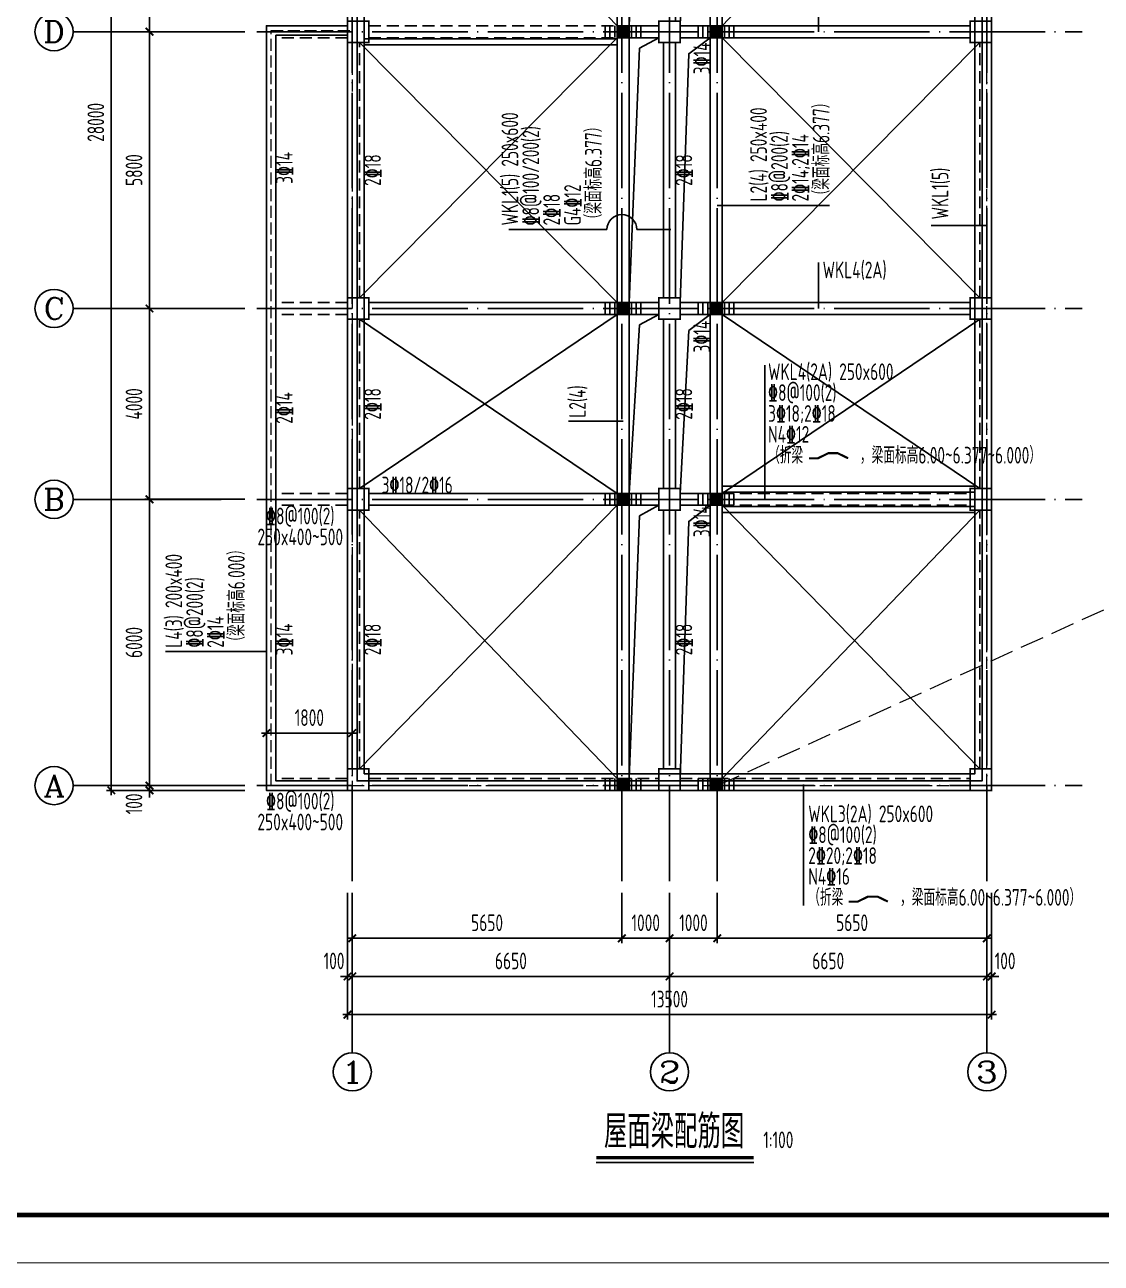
# Model space of a CAD drawing. Extents: x 297659 to 993057, y 192802 to 252212.
# Drawn here: x 760173 to 782734, y 192802 to 218758 of the extents above; entities that cross this region are included whole.
import ezdxf
from ezdxf.enums import TextEntityAlignment as Align

# ---------------------------------------------------------------- set-up
doc = ezdxf.new("R2010")
doc.units = 0
doc.header["$LTSCALE"] = 1000
for name, pattern in [('3', [3.75, 2.5, -1.25]), ('DASH', [0.35, 0.25, -0.1]), ('DOTE', [2.42, 2, -0.2, 0.02, -0.2])]:
    doc.linetypes.add(name, pattern=pattern)
doc.layers.get('0').update_dxf_attribs({"linetype": 'CONTINUOUS'})
doc.layers.get('DEFPOINTS').update_dxf_attribs({"linetype": 'CONTINUOUS'})
for name, color, linetype in [('AXIS', 8, 'DOTE'), ('AXIS_DIM', 3, 'CONTINUOUS'), ('AXIS_TEXT', 3, 'CONTINUOUS'), ('FRAME', 3, 'CONTINUOUS'), ('roof', 30, 'CONTINUOUS'), ('S_BEAM', 4, 'CONTINUOUS'), ('S_BEAMDASH', 134, '3'), ('S_BEAMDIMLOCAL', 7, 'CONTINUOUS'), ('S_BEAMDIMLOCALVER', 7, 'CONTINUOUS'), ('S_BEAMDIMMASS', 2, 'CONTINUOUS'), ('S_BEAMDIMMASSVER', 2, 'CONTINUOUS'), ('S_CL', 2, 'CONTINUOUS'), ('S_SUBBEAMHOOP', 1, 'CONTINUOUS'), ('TEXT', 7, 'CONTINUOUS'), ('TK', 211, 'CONTINUOUS'), ('柱涂实', 54, 'CONTINUOUS'), ('洞口边线', 7, 'CONTINUOUS'), ('第三道尺寸线', 4, 'CONTINUOUS'), ('零厚板', 7, 'CONTINUOUS')]:
    doc.layers.add(name, color=color, linetype=linetype)
doc.styles.add('_AXIS', font='complex.shx', dxfattribs={"bigfont": 'gbcbig.shx'})
doc.styles.add('COMPLEX', font='COMPLEX')
doc.styles.add('TSSD_Dimension', font='tssdeng.shx', dxfattribs={"width": 0.7, "bigfont": 'hztxt.shx'})
doc.styles.add('TSSD_Rein', font='tssdeng.shx', dxfattribs={"width": 0.7, "bigfont": 'hztxt.shx'})
doc.dimstyles.new('TSSD_100_100', dxfattribs={"dimtxt": 350, "dimasz": 150, "dimexe": 100, "dimexo": 250, "dimgap": 150, "dimtad": 1, "dimdec": 0, "dimzin": 0, "dimdsep": 46, "dimtxsty": 'TSSD_Dimension', "dimblk": 'ARCHTICK', "dimcen": 0, "dimdle": 100, "dimclrd": 3, "dimclre": 3, "dimclrt": 7, "dimadec": 0, "dimazin": 0, "dimtfac": 1, "dimtdec": 0, "dimtix": 1, "dimtmove": 2, "dimatfit": 3, "dimfxl": 0, "dimtolj": 1, "dimtzin": 0, "dimarcsym": 0})
doc.dimstyles.new('TSSD_100_100$0', dxfattribs={"dimtxt": 350, "dimasz": 100, "dimexe": 100, "dimexo": 250, "dimgap": 100, "dimtad": 1, "dimdec": 0, "dimzin": 0, "dimdsep": 46, "dimtxsty": 'TSSD_Rein', "dimblk": 'ARCHTICK', "dimcen": 0, "dimdle": 100, "dimclrt": 7, "dimadec": 0, "dimazin": 0, "dimtfac": 1, "dimtdec": 0, "dimtix": 1, "dimtmove": 2, "dimatfit": 3, "dimfxl": 0, "dimtolj": 1, "dimtzin": 0, "dimarcsym": 0})

# ---------------------------------------------------------------- blocks, each defined once
blk = doc.blocks.new('_ARCHTICK')
at = {"color": 0}
blk.add_lwpolyline([(-0.53, -0.53, 0.25, 0.25, 0), (0.53, 0.53, 0.5, 0.5, 0)], format="xyseb", dxfattribs=at)
blk = doc.blocks.new('*D216')
at = {"layer": 'AXIS_DIM', "color": 3, "lineweight": -2}
for p, q in [((764787, 208812), (762687, 208812)), ((762787, 202712), (762787, 208912)), ((764787, 202812), (762687, 202812))]:
    blk.add_line(p, q, dxfattribs=at)
at = {"layer": 'DEFPOINTS', "color": 0}
for p in [(762787, 208812), (765037, 208812), (765037, 202812)]:
    blk.add_point(p, dxfattribs=at)
at = {"layer": 'AXIS_DIM', "color": 3, "lineweight": -2, "xscale": 150, "yscale": 150, "zscale": 150}
for p, rotation in [((762787, 208812), 90), ((762787, 202812), 270)]:
    blk.add_blockref('_ARCHTICK', p, dxfattribs=dict(at, rotation=rotation))
at = {"layer": 'AXIS_DIM', "color": 7, "insert": (762462, 205812), "char_height": 350, "attachment_point": 5, "rotation": 90, "style": 'TSSD_Dimension'}
blk.add_mtext('\\A1;6000', dxfattribs=at)
blk = doc.blocks.new('*D217')
at = {"layer": 'AXIS_DIM', "color": 3, "lineweight": -2}
for p, q in [((762787, 212912), (762787, 208712)), ((764787, 212812), (762687, 212812)), ((764787, 208812), (762687, 208812))]:
    blk.add_line(p, q, dxfattribs=at)
at = {"layer": 'DEFPOINTS', "color": 0}
for p in [(765037, 212812), (762787, 208812), (765037, 208812)]:
    blk.add_point(p, dxfattribs=at)
at = {"layer": 'AXIS_DIM', "color": 3, "lineweight": -2, "xscale": 150, "yscale": 150, "zscale": 150}
for p, rotation in [((762787, 212812), 90), ((762787, 208812), 270)]:
    blk.add_blockref('_ARCHTICK', p, dxfattribs=dict(at, rotation=rotation))
at = {"layer": 'AXIS_DIM', "color": 7, "insert": (762462, 210812), "char_height": 350, "attachment_point": 5, "rotation": 90, "style": 'TSSD_Dimension'}
blk.add_mtext('\\A1;4000', dxfattribs=at)
blk = doc.blocks.new('*D218')
at = {"layer": 'AXIS_DIM', "color": 3, "lineweight": -2}
for p, q in [((764787, 224612), (762687, 224612)), ((762787, 224712), (762787, 218512)), ((764787, 218612), (762687, 218612))]:
    blk.add_line(p, q, dxfattribs=at)
at = {"layer": 'DEFPOINTS', "color": 0}
for p in [(765037, 224612), (762787, 218612), (765037, 218612)]:
    blk.add_point(p, dxfattribs=at)
at = {"layer": 'AXIS_DIM', "color": 3, "lineweight": -2, "xscale": 150, "yscale": 150, "zscale": 150}
for p, rotation in [((762787, 224612), 90), ((762787, 218612), 270)]:
    blk.add_blockref('_ARCHTICK', p, dxfattribs=dict(at, rotation=rotation))
at = {"layer": 'AXIS_DIM', "color": 7, "insert": (762462, 221612), "char_height": 350, "attachment_point": 5, "rotation": 90, "style": 'TSSD_Dimension'}
blk.add_mtext('\\A1;6000', dxfattribs=at)
blk = doc.blocks.new('*D219')
at = {"layer": 'AXIS_DIM', "color": 3, "lineweight": -2}
for p, q in [((761987, 202612), (761987, 230812)), ((764787, 230712), (761887, 230712)), ((764787, 202712), (761887, 202712))]:
    blk.add_line(p, q, dxfattribs=at)
at = {"layer": 'DEFPOINTS', "color": 0}
for p in [(761987, 230712), (765037, 230712), (765037, 202712)]:
    blk.add_point(p, dxfattribs=at)
at = {"layer": 'AXIS_DIM', "color": 3, "lineweight": -2, "xscale": 150, "yscale": 150, "zscale": 150}
for p, rotation in [((761987, 230712), 90), ((761987, 202712), 270)]:
    blk.add_blockref('_ARCHTICK', p, dxfattribs=dict(at, rotation=rotation))
at = {"layer": 'AXIS_DIM', "color": 7, "insert": (761662, 216712), "char_height": 350, "attachment_point": 5, "rotation": 90, "style": 'TSSD_Dimension'}
blk.add_mtext('\\A1;28000', dxfattribs=at)
blk = doc.blocks.new('*D220')
at = {"layer": 'AXIS_DIM', "color": 3, "lineweight": -2}
for p, q in [((764787, 202812), (762687, 202812)), ((762787, 202812), (762787, 202962)), ((762787, 202812), (762787, 202712)), ((764787, 202712), (762687, 202712)), ((762787, 202712), (762787, 202562))]:
    blk.add_line(p, q, dxfattribs=at)
at = {"layer": 'DEFPOINTS', "color": 0}
for p in [(765037, 202812), (762787, 202712), (765037, 202712)]:
    blk.add_point(p, dxfattribs=at)
at = {"layer": 'AXIS_DIM', "color": 3, "lineweight": -2, "xscale": 150, "yscale": 150, "zscale": 150}
for p, rotation in [((762787, 202812), 270), ((762787, 202712), 90)]:
    blk.add_blockref('_ARCHTICK', p, dxfattribs=dict(at, rotation=rotation))
at = {"layer": 'AXIS_DIM', "color": 7, "insert": (762462, 202429), "char_height": 350, "attachment_point": 5, "rotation": 90, "style": 'TSSD_Dimension'}
blk.add_mtext('\\A1;100', dxfattribs=at)
blk = doc.blocks.new('_AXISO')
blk.add_circle((0, 0), 0.5)
at = {"layer": 'AXIS_TEXT', "style": 'COMPLEX', "width": 1.041667}
blk.add_attdef('A', text='', height=0.56, dxfattribs=at).set_placement((-0.25, -0.28), (0.25, -0.28), align=Align.FIT)
blk = doc.blocks.new('*D222')
at = {"layer": 'AXIS_DIM', "color": 3, "lineweight": -2}
for p, q in [((764787, 218612), (762687, 218612)), ((762787, 212712), (762787, 218712)), ((764787, 212812), (762687, 212812))]:
    blk.add_line(p, q, dxfattribs=at)
at = {"layer": 'DEFPOINTS', "color": 0}
for p in [(762787, 218612), (765037, 218612), (765037, 212812)]:
    blk.add_point(p, dxfattribs=at)
at = {"layer": 'AXIS_DIM', "color": 3, "lineweight": -2, "xscale": 150, "yscale": 150, "zscale": 150}
for p, rotation in [((762787, 218612), 90), ((762787, 212812), 270)]:
    blk.add_blockref('_ARCHTICK', p, dxfattribs=dict(at, rotation=rotation))
at = {"layer": 'AXIS_DIM', "color": 7, "insert": (762462, 215712), "char_height": 350, "attachment_point": 5, "rotation": 90, "style": 'TSSD_Dimension'}
blk.add_mtext('\\A1;5800', dxfattribs=at)
blk = doc.blocks.new('*D223')
at = {"layer": 'AXIS_DIM', "color": 3, "lineweight": -2}
for p, q in [((767037, 200562), (767037, 198712)), ((773687, 200562), (773687, 198712)), ((766937, 198812), (773787, 198812))]:
    blk.add_line(p, q, dxfattribs=at)
at = {"layer": 'DEFPOINTS', "color": 0}
for p in [(767037, 200812), (773687, 200812), (773687, 198812)]:
    blk.add_point(p, dxfattribs=at)
at = {"layer": 'AXIS_DIM', "color": 3, "lineweight": -2, "xscale": 150, "yscale": 150, "zscale": 150, "rotation": 180}
blk.add_blockref('_ARCHTICK', (767037, 198812), dxfattribs=at)
at = {"layer": 'AXIS_DIM', "color": 3, "lineweight": -2, "xscale": 150, "yscale": 150, "zscale": 150}
blk.add_blockref('_ARCHTICK', (773687, 198812), dxfattribs=at)
at = {"layer": 'AXIS_DIM', "color": 7, "insert": (770362, 199137), "char_height": 350, "attachment_point": 5, "style": 'TSSD_Dimension'}
blk.add_mtext('\\A1;6650', dxfattribs=at)
blk = doc.blocks.new('*D224')
at = {"layer": 'AXIS_DIM', "color": 3, "lineweight": -2}
for p, q in [((773687, 200562), (773687, 198712)), ((780337, 200562), (780337, 198712)), ((773587, 198812), (780437, 198812))]:
    blk.add_line(p, q, dxfattribs=at)
at = {"layer": 'DEFPOINTS', "color": 0}
for p in [(773687, 200812), (780337, 200812), (780337, 198812)]:
    blk.add_point(p, dxfattribs=at)
at = {"layer": 'AXIS_DIM', "color": 3, "lineweight": -2, "xscale": 150, "yscale": 150, "zscale": 150, "rotation": 180}
blk.add_blockref('_ARCHTICK', (773687, 198812), dxfattribs=at)
at = {"layer": 'AXIS_DIM', "color": 3, "lineweight": -2, "xscale": 150, "yscale": 150, "zscale": 150}
blk.add_blockref('_ARCHTICK', (780337, 198812), dxfattribs=at)
at = {"layer": 'AXIS_DIM', "color": 7, "insert": (777012, 199137), "char_height": 350, "attachment_point": 5, "style": 'TSSD_Dimension'}
blk.add_mtext('\\A1;6650', dxfattribs=at)
blk = doc.blocks.new('*D225')
at = {"layer": 'AXIS_DIM', "color": 3, "lineweight": -2}
for p, q in [((766937, 200562), (766937, 197912)), ((780437, 200562), (780437, 197912)), ((766837, 198012), (780537, 198012))]:
    blk.add_line(p, q, dxfattribs=at)
at = {"layer": 'DEFPOINTS', "color": 0}
for p in [(766937, 200812), (780437, 200812), (780437, 198012)]:
    blk.add_point(p, dxfattribs=at)
at = {"layer": 'AXIS_DIM', "color": 3, "lineweight": -2, "xscale": 150, "yscale": 150, "zscale": 150, "rotation": 180}
blk.add_blockref('_ARCHTICK', (766937, 198012), dxfattribs=at)
at = {"layer": 'AXIS_DIM', "color": 3, "lineweight": -2, "xscale": 150, "yscale": 150, "zscale": 150}
blk.add_blockref('_ARCHTICK', (780437, 198012), dxfattribs=at)
at = {"layer": 'AXIS_DIM', "color": 7, "insert": (773687, 198337), "char_height": 350, "attachment_point": 5, "style": 'TSSD_Dimension'}
blk.add_mtext('\\A1;13500', dxfattribs=at)
blk = doc.blocks.new('*D226')
at = {"layer": 'AXIS_DIM', "color": 3, "lineweight": -2}
for p, q in [((780337, 200562), (780337, 198712)), ((780437, 200562), (780437, 198712)), ((780337, 198812), (780187, 198812)), ((780337, 198812), (780437, 198812)), ((780437, 198812), (780587, 198812))]:
    blk.add_line(p, q, dxfattribs=at)
at = {"layer": 'DEFPOINTS', "color": 0}
for p in [(780337, 200812), (780437, 200812), (780437, 198812)]:
    blk.add_point(p, dxfattribs=at)
at = {"layer": 'AXIS_DIM', "color": 3, "lineweight": -2, "xscale": 150, "yscale": 150, "zscale": 150}
blk.add_blockref('_ARCHTICK', (780337, 198812), dxfattribs=at)
at = {"layer": 'AXIS_DIM', "color": 3, "lineweight": -2, "xscale": 150, "yscale": 150, "zscale": 150, "rotation": 180}
blk.add_blockref('_ARCHTICK', (780437, 198812), dxfattribs=at)
at = {"layer": 'AXIS_DIM', "color": 7, "insert": (780719, 199137), "char_height": 350, "attachment_point": 5, "style": 'TSSD_Dimension'}
blk.add_mtext('\\A1;100', dxfattribs=at)
blk = doc.blocks.new('*D227')
at = {"layer": 'AXIS_DIM', "color": 3, "lineweight": -2}
for p, q in [((766937, 200562), (766937, 198712)), ((767037, 200562), (767037, 198712)), ((766937, 198812), (766787, 198812)), ((767037, 198812), (766937, 198812)), ((767037, 198812), (767187, 198812))]:
    blk.add_line(p, q, dxfattribs=at)
at = {"layer": 'DEFPOINTS', "color": 0}
for p in [(766937, 200812), (767037, 200812), (766937, 198812)]:
    blk.add_point(p, dxfattribs=at)
at = {"layer": 'AXIS_DIM', "color": 3, "lineweight": -2, "xscale": 150, "yscale": 150, "zscale": 150}
blk.add_blockref('_ARCHTICK', (766937, 198812), dxfattribs=at)
at = {"layer": 'AXIS_DIM', "color": 3, "lineweight": -2, "xscale": 150, "yscale": 150, "zscale": 150, "rotation": 180}
blk.add_blockref('_ARCHTICK', (767037, 198812), dxfattribs=at)
at = {"layer": 'AXIS_DIM', "color": 7, "insert": (766655, 199137), "char_height": 350, "attachment_point": 5, "style": 'TSSD_Dimension'}
blk.add_mtext('\\A1;100', dxfattribs=at)
blk = doc.blocks.new('*D233')
at = {"layer": 'DEFPOINTS', "color": 0}
for p in [(772687, 200812), (773687, 200812), (772687, 199612)]:
    blk.add_point(p, dxfattribs=at)
at = {"layer": '第三道尺寸线', "color": 3, "lineweight": -2}
for p, q in [((772687, 200562), (772687, 199512)), ((773687, 200562), (773687, 199512)), ((773787, 199612), (772587, 199612))]:
    blk.add_line(p, q, dxfattribs=at)
at = {"layer": '第三道尺寸线', "color": 3, "lineweight": -2, "xscale": 150, "yscale": 150, "zscale": 150, "rotation": 180}
blk.add_blockref('_ARCHTICK', (772687, 199612), dxfattribs=at)
at = {"layer": '第三道尺寸线', "color": 3, "lineweight": -2, "xscale": 150, "yscale": 150, "zscale": 150}
blk.add_blockref('_ARCHTICK', (773687, 199612), dxfattribs=at)
at = {"layer": '第三道尺寸线', "color": 7, "insert": (773187, 199937), "char_height": 350, "attachment_point": 5, "style": 'TSSD_Dimension'}
blk.add_mtext('\\A1;1000', dxfattribs=at)
blk = doc.blocks.new('*D234')
at = {"layer": 'DEFPOINTS', "color": 0}
for p in [(767037, 200812), (772687, 200812), (767037, 199612)]:
    blk.add_point(p, dxfattribs=at)
at = {"layer": '第三道尺寸线', "color": 3, "lineweight": -2}
for p, q in [((767037, 200562), (767037, 199512)), ((772687, 200562), (772687, 199512)), ((772787, 199612), (766937, 199612))]:
    blk.add_line(p, q, dxfattribs=at)
at = {"layer": '第三道尺寸线', "color": 3, "lineweight": -2, "xscale": 150, "yscale": 150, "zscale": 150, "rotation": 180}
blk.add_blockref('_ARCHTICK', (767037, 199612), dxfattribs=at)
at = {"layer": '第三道尺寸线', "color": 3, "lineweight": -2, "xscale": 150, "yscale": 150, "zscale": 150}
blk.add_blockref('_ARCHTICK', (772687, 199612), dxfattribs=at)
at = {"layer": '第三道尺寸线', "color": 7, "insert": (769862, 199937), "char_height": 350, "attachment_point": 5, "style": 'TSSD_Dimension'}
blk.add_mtext('\\A1;5650', dxfattribs=at)
blk = doc.blocks.new('*D235')
at = {"layer": 'DEFPOINTS', "color": 0}
for p in [(773687, 200812), (774687, 200812), (774687, 199612)]:
    blk.add_point(p, dxfattribs=at)
at = {"layer": '第三道尺寸线', "color": 3, "lineweight": -2}
for p, q in [((773687, 200562), (773687, 199512)), ((774687, 200562), (774687, 199512)), ((773587, 199612), (774787, 199612))]:
    blk.add_line(p, q, dxfattribs=at)
at = {"layer": '第三道尺寸线', "color": 3, "lineweight": -2, "xscale": 150, "yscale": 150, "zscale": 150, "rotation": 180}
blk.add_blockref('_ARCHTICK', (773687, 199612), dxfattribs=at)
at = {"layer": '第三道尺寸线', "color": 3, "lineweight": -2, "xscale": 150, "yscale": 150, "zscale": 150}
blk.add_blockref('_ARCHTICK', (774687, 199612), dxfattribs=at)
at = {"layer": '第三道尺寸线', "color": 7, "insert": (774187, 199937), "char_height": 350, "attachment_point": 5, "style": 'TSSD_Dimension'}
blk.add_mtext('\\A1;1000', dxfattribs=at)
blk = doc.blocks.new('*D236')
at = {"layer": 'DEFPOINTS', "color": 0}
for p in [(774687, 200812), (780337, 200812), (780337, 199612)]:
    blk.add_point(p, dxfattribs=at)
at = {"layer": '第三道尺寸线', "color": 3, "lineweight": -2}
for p, q in [((774687, 200562), (774687, 199512)), ((780337, 200562), (780337, 199512)), ((774587, 199612), (780437, 199612))]:
    blk.add_line(p, q, dxfattribs=at)
at = {"layer": '第三道尺寸线', "color": 3, "lineweight": -2, "xscale": 150, "yscale": 150, "zscale": 150, "rotation": 180}
blk.add_blockref('_ARCHTICK', (774687, 199612), dxfattribs=at)
at = {"layer": '第三道尺寸线', "color": 3, "lineweight": -2, "xscale": 150, "yscale": 150, "zscale": 150}
blk.add_blockref('_ARCHTICK', (780337, 199612), dxfattribs=at)
at = {"layer": '第三道尺寸线', "color": 7, "insert": (777512, 199937), "char_height": 350, "attachment_point": 5, "style": 'TSSD_Dimension'}
blk.add_mtext('\\A1;5650', dxfattribs=at)
blk = doc.blocks.new('TK-A2+(743X420)')
at = {"layer": 'FRAME'}
for points in [[(687193, 234812, 20, 20, 0), (687193, 192812, 20, 20, 0), (761483, 192812, 20, 20, 0), (761483, 234812, 20, 20, 0)], [(689693, 233812, 100, 100, 0), (689693, 193812, 100, 100, 0), (760483, 193812, 100, 100, 0), (760483, 233812, 100, 100, 0)]]:
    blk.add_lwpolyline(points, format="xyseb", close=True, dxfattribs=at)
blk = doc.blocks.new('*D449')
at = {"layer": 'DEFPOINTS', "color": 0}
for p in [(767037, 203912), (765237, 202912), (767037, 202912)]:
    blk.add_point(p, dxfattribs=at)
at = {"layer": '第三道尺寸线', "color": 3, "lineweight": -2}
for p, q in [((765137, 203912), (767137, 203912)), ((765237, 203162), (765237, 204012)), ((767037, 203162), (767037, 204012))]:
    blk.add_line(p, q, dxfattribs=at)
at = {"layer": '第三道尺寸线', "color": 3, "lineweight": -2, "xscale": 150, "yscale": 150, "zscale": 150, "rotation": 180}
blk.add_blockref('_ARCHTICK', (765237, 203912), dxfattribs=at)
at = {"layer": '第三道尺寸线', "color": 3, "lineweight": -2, "xscale": 150, "yscale": 150, "zscale": 150}
blk.add_blockref('_ARCHTICK', (767037, 203912), dxfattribs=at)
at = {"layer": '第三道尺寸线', "color": 7, "insert": (766137, 204237), "char_height": 350, "attachment_point": 5, "style": 'TSSD_Dimension'}
blk.add_mtext('\\A1;1800', dxfattribs=at)

msp = doc.modelspace()

# ---------------------------------------------------------------- hatches: boundary and pattern name
at = {"layer": '柱涂实'}
for points in [[(772836.971, 218486.709), (772836.971, 218736.709), (772586.971, 218736.709), (772586.971, 218486.709), (772836.971, 218486.709)], [(774786.971, 218486.709), (774786.971, 218736.709), (774536.971, 218736.709), (774536.971, 218486.709), (774786.971, 218486.709)], [(772836.971, 212686.708), (772836.971, 212936.708), (772586.971, 212936.708), (772586.971, 212686.708), (772836.971, 212686.708)], [(774786.971, 212686.708), (774786.971, 212936.708), (774536.971, 212936.708), (774536.971, 212686.708), (774786.971, 212686.708)], [(772836.971, 208686.708), (772836.971, 208936.708), (772586.971, 208936.708), (772586.971, 208686.708), (772836.971, 208686.708)], [(774786.971, 208686.708), (774786.971, 208936.708), (774536.971, 208936.708), (774536.971, 208686.708), (774786.971, 208686.708)], [(772836.971, 202711.708), (772836.971, 202961.708), (772586.971, 202961.708), (772586.971, 202711.708), (772836.971, 202711.708)], [(774786.971, 202711.708), (774786.971, 202961.708), (774536.971, 202961.708), (774536.971, 202711.708), (774786.971, 202711.708)]]:
    msp.add_hatch(color=256, dxfattribs=at).paths.add_polyline_path(points)

# ---------------------------------------------------------------- linework, layer by layer
at = {"layer": 'AXIS'}
for p, q in [((767036.971, 200811.708), (767036.971, 232611.708)), ((773686.971, 200811.708), (773686.971, 232611.708)), ((780336.971, 200811.708), (780336.971, 232611.708)), ((772686.971, 200811.708), (772686.971, 224611.708)), ((774686.971, 200811.708), (774686.971, 224611.708)), ((765036.971, 218611.708), (782336.971, 218611.708)), ((765036.971, 212811.708), (782336.971, 212811.708)), ((765036.971, 208811.708), (782336.971, 208811.708)), ((765036.971, 202811.708), (782336.971, 202811.708))]:
    msp.add_line(p, q, dxfattribs=at)
at = {"layer": 'AXIS_TEXT'}
for p, q in [((764786.971, 218611.708), (761187.045, 218611.708)), ((764786.971, 212811.708), (761187.045, 212811.708)), ((764286.971, 208811.708), (761187.045, 208811.708)), ((764786.971, 202811.708), (761187.045, 202811.708)), ((767036.971, 200561.708), (767036.971, 197211.785)), ((773686.971, 200561.708), (773686.971, 197211.785)), ((780336.971, 200561.708), (780336.971, 197211.785))]:
    msp.add_line(p, q, dxfattribs=at)
at = {"layer": 'roof'}
for p, q in [((767286.971, 218461.708), (772586.971, 218461.708)), ((767286.971, 218336.708), (772586.971, 218336.708)), ((774786.971, 209086.707), (780086.971, 209086.707)), ((774786.971, 208961.708), (780086.971, 208961.708)), ((774786.971, 208661.708), (780086.971, 208661.708)), ((774786.971, 208536.709), (780086.971, 208536.709))]:
    msp.add_line(p, q, dxfattribs=at)
for points in [[(766936.971, 202711.708), (780436.971, 202711.708), (780436.971, 230711.707), (766936.971, 230711.707)], [(767136.971, 224511.708), (767136.971, 202911.708), (780236.971, 202911.708), (780236.971, 224511.708), (767136.971, 224511.708)], [(780086.971, 224361.707), (767286.971, 224361.707), (767286.971, 203061.708), (780086.971, 203061.708), (780086.971, 224361.707)]]:
    msp.add_lwpolyline(points, close=True, dxfattribs=at)
at = {"layer": 'roof', "linetype": 'DASH', "lineweight": 13}
for points in [[(767036.971, 224611.708), (767036.971, 202811.708), (780336.971, 202811.708), (780336.971, 224611.708)], [(766936.971, 202811.708), (765336.971, 202811.708), (765336.971, 218636.709), (767036.971, 218636.709)]]:
    msp.add_lwpolyline(points, dxfattribs=at)
at = {"layer": 'roof'}
for points in [[(766936.971, 202711.708), (765236.971, 202711.708), (765236.971, 218736.709), (766936.971, 218736.709)], [(766936.971, 202911.708), (765436.971, 202911.708), (765436.971, 218536.709), (766936.971, 218536.709)]]:
    msp.add_lwpolyline(points, dxfattribs=at)
at = {"layer": 'S_BEAM', "ltscale": 0.01}
for p, q in [((772586.971, 218736.709), (772586.971, 224486.707)), ((772836.971, 218736.709), (772836.971, 224486.707)), ((774536.971, 218736.709), (774536.971, 224486.707)), ((774786.971, 218736.709), (774786.971, 224486.707)), ((765236.971, 202711.708), (765236.971, 218736.709)), ((766936.971, 218736.709), (765236.971, 218736.709)), ((772586.971, 218736.709), (773461.971, 218736.709)), ((773911.971, 218736.709), (779986.971, 218736.709)), ((766936.971, 213036.708), (766936.971, 218386.709)), ((772586.971, 218486.709), (773461.971, 218486.709)), ((772586.971, 212936.708), (772586.971, 218486.709)), ((772836.971, 212936.708), (772836.971, 218486.709)), ((773561.971, 213036.708), (773561.971, 218386.709)), ((773811.971, 213036.708), (773811.971, 218386.709)), ((773911.971, 218486.709), (779986.971, 218486.709)), ((774536.971, 212936.708), (774536.971, 218486.709)), ((774786.971, 212936.708), (774786.971, 218486.709)), ((780436.971, 213036.708), (780436.971, 218386.709)), ((767386.971, 212936.708), (773461.971, 212936.708)), ((773911.971, 212936.708), (779986.971, 212936.708)), ((766936.971, 209036.708), (766936.971, 212586.708)), ((767386.971, 212686.708), (773461.971, 212686.708)), ((772586.971, 208936.708), (772586.971, 212686.708)), ((772836.971, 208936.708), (772836.971, 212686.708)), ((773561.971, 209036.708), (773561.971, 212586.708)), ((773811.971, 209036.708), (773811.971, 212586.708)), ((773911.971, 212686.708), (779986.971, 212686.708)), ((774536.971, 208936.708), (774536.971, 212686.708)), ((774786.971, 208936.708), (774786.971, 212686.708)), ((780436.971, 209036.708), (780436.971, 212586.708)), ((767386.971, 208936.708), (773461.971, 208936.708)), ((773911.971, 208936.708), (774786.971, 208936.708)), ((766936.971, 203161.708), (766936.971, 208586.708)), ((767386.971, 208686.708), (773461.971, 208686.708)), ((772586.971, 202961.708), (772586.971, 208686.708)), ((772836.971, 202961.708), (772836.971, 208686.708)), ((773561.971, 203161.708), (773561.971, 208586.708)), ((773811.971, 203161.708), (773811.971, 208586.708)), ((773911.971, 208686.708), (774786.971, 208686.708)), ((774536.971, 202961.708), (774536.971, 208686.708)), ((774786.971, 202961.708), (774786.971, 208686.708)), ((780436.971, 203161.708), (780436.971, 208586.708)), ((766936.971, 202711.708), (765236.971, 202711.708)), ((767386.971, 202711.708), (773461.971, 202711.708)), ((773911.971, 202711.708), (779986.971, 202711.708))]:
    msp.add_line(p, q, dxfattribs=at)
at = {"layer": 'S_BEAMDASH', "ltscale": 0.1}
for p, q in [((767386.971, 218736.709), (772586.971, 218736.709)), ((767479.37, 218736.709), (767386.971, 218736.709)), ((765436.971, 212936.708), (765436.971, 218486.709)), ((766936.971, 218486.709), (765436.971, 218486.709)), ((767186.971, 213036.708), (767186.971, 218386.709)), ((767386.971, 218486.709), (772586.971, 218486.709)), ((767507.651, 218486.709), (767386.971, 218486.709)), ((780186.971, 213036.708), (780186.971, 218386.709)), ((766936.971, 212936.708), (765436.971, 212936.708)), ((765436.971, 208936.708), (765436.971, 212686.708)), ((766936.971, 212686.708), (765436.971, 212686.708)), ((767186.971, 209036.708), (767186.971, 212586.708)), ((780186.971, 209036.708), (780186.971, 212586.708)), ((766936.971, 208936.708), (765436.971, 208936.708)), ((774786.971, 208936.708), (779986.971, 208936.708)), ((765436.971, 202961.708), (765436.971, 208686.708)), ((766936.971, 208686.708), (765436.971, 208686.708)), ((767186.971, 203161.708), (767186.971, 208586.708)), ((774786.971, 208686.708), (779986.971, 208686.708)), ((780186.971, 203161.708), (780186.971, 208586.708)), ((766936.971, 202961.708), (765436.971, 202961.708)), ((767386.971, 202961.708), (773461.971, 202961.708)), ((773911.971, 202961.708), (779986.971, 202961.708))]:
    msp.add_line(p, q, dxfattribs=at)
at = {"layer": 'S_BEAMDIMMASS', "ltscale": 0.01}
for p, q in [((776808.202, 218611.708), (776808.202, 219578.437)), ((776808.202, 212811.708), (776808.202, 213778.437)), ((775681.971, 208811.708), (775681.971, 211623.025)), ((776492.894, 202836.708), (776492.894, 200296.586))]:
    msp.add_line(p, q, dxfattribs=at)
at = {"layer": 'S_BEAMDIMMASSVER', "ltscale": 0.01}
for p, q in [((777040.283, 214972.022), (774686.971, 214972.022)), ((772372.078, 214464.325), (770318.021, 214464.325)), ((773711.971, 214464.325), (773001.865, 214464.325)), ((780311.971, 214551.708), (779172.164, 214551.708)), ((772711.971, 210450.755), (771566.681, 210450.755)), ((765236.971, 205619.156), (763120.863, 205619.156))]:
    msp.add_line(p, q, dxfattribs=at)
msp.add_arc((772686.971, 214464.325), 314.893, 0, 180, dxfattribs=at)
at = {"layer": 'S_CL', "ltscale": 0.01, "const_width": 35}
for points in [[(767386.971, 218386.709), (767386.971, 218836.709), (766936.971, 218836.709), (766936.971, 218386.709)], [(773911.971, 218386.709), (773911.971, 218836.709), (773461.971, 218836.709), (773461.971, 218386.709)], [(780436.971, 218386.709), (780436.971, 218836.709), (779986.971, 218836.709), (779986.971, 218386.709)], [(767386.971, 212586.708), (767386.971, 213036.708), (766936.971, 213036.708), (766936.971, 212586.708)], [(773911.971, 212586.708), (773911.971, 213036.708), (773461.971, 213036.708), (773461.971, 212586.708)], [(780436.971, 212586.708), (780436.971, 213036.708), (779986.971, 213036.708), (779986.971, 212586.708)], [(767386.971, 208586.708), (767386.971, 209036.708), (766936.971, 209036.708), (766936.971, 208586.708)], [(773911.971, 208586.708), (773911.971, 209036.708), (773461.971, 209036.708), (773461.971, 208586.708)], [(780436.971, 208586.708), (780436.971, 209036.708), (779986.971, 209036.708), (779986.971, 208586.708)], [(767386.971, 202711.708), (767386.971, 203161.708), (766936.971, 203161.708), (766936.971, 202711.708)], [(773911.971, 202711.708), (773911.971, 203161.708), (773461.971, 203161.708), (773461.971, 202711.708)], [(780436.971, 202711.708), (780436.971, 203161.708), (779986.971, 203161.708), (779986.971, 202711.708)]]:
    msp.add_lwpolyline(points, close=True, dxfattribs=at)
at = {"layer": 'S_CL', "ltscale": 0.01}
for points in [[(772836.971, 218486.709), (772836.971, 218736.709), (772586.971, 218736.709), (772586.971, 218486.709)], [(774786.971, 218486.709), (774786.971, 218736.709), (774536.971, 218736.709), (774536.971, 218486.709)], [(772836.971, 212686.708), (772836.971, 212936.708), (772586.971, 212936.708), (772586.971, 212686.708)], [(774786.971, 212686.708), (774786.971, 212936.708), (774536.971, 212936.708), (774536.971, 212686.708)], [(772836.971, 208686.708), (772836.971, 208936.708), (772586.971, 208936.708), (772586.971, 208686.708)], [(774786.971, 208686.708), (774786.971, 208936.708), (774536.971, 208936.708), (774536.971, 208686.708)], [(772836.971, 202711.708), (772836.971, 202961.708), (772586.971, 202961.708), (772586.971, 202711.708)], [(774786.971, 202711.708), (774786.971, 202961.708), (774536.971, 202961.708), (774536.971, 202711.708)]]:
    msp.add_lwpolyline(points, close=True, dxfattribs=at)
at = {"layer": 'S_SUBBEAMHOOP', "ltscale": 0.01, "const_width": 35}
for points in [[(772336.971, 218736.709), (772336.971, 218486.709)], [(772436.971, 218736.709), (772436.971, 218486.709)], [(772536.971, 218736.709), (772536.971, 218486.709)], [(772886.971, 218736.709), (772886.971, 218486.709)], [(772986.971, 218736.709), (772986.971, 218486.709)], [(773086.971, 218736.709), (773086.971, 218486.709)], [(774286.971, 218736.709), (774286.971, 218486.709)], [(774386.971, 218736.709), (774386.971, 218486.709)], [(774486.971, 218736.709), (774486.971, 218486.709)], [(774836.971, 218736.709), (774836.971, 218486.709)], [(774936.971, 218736.709), (774936.971, 218486.709)], [(775036.971, 218736.709), (775036.971, 218486.709)], [(772336.971, 212936.708), (772336.971, 212686.708)], [(772436.971, 212936.708), (772436.971, 212686.708)], [(772536.971, 212936.708), (772536.971, 212686.708)], [(772886.971, 212936.708), (772886.971, 212686.708)], [(772986.971, 212936.708), (772986.971, 212686.708)], [(773086.971, 212936.708), (773086.971, 212686.708)], [(774286.971, 212936.708), (774286.971, 212686.708)], [(774386.971, 212936.708), (774386.971, 212686.708)], [(774486.971, 212936.708), (774486.971, 212686.708)], [(774836.971, 212936.708), (774836.971, 212686.708)], [(774936.971, 212936.708), (774936.971, 212686.708)], [(775036.971, 212936.708), (775036.971, 212686.708)], [(772336.971, 208936.708), (772336.971, 208686.708)], [(772436.971, 208936.708), (772436.971, 208686.708)], [(772536.971, 208936.708), (772536.971, 208686.708)], [(772886.971, 208936.708), (772886.971, 208686.708)], [(772986.971, 208936.708), (772986.971, 208686.708)], [(773086.971, 208936.708), (773086.971, 208686.708)], [(774286.971, 208936.708), (774286.971, 208686.708)], [(774386.971, 208936.708), (774386.971, 208686.708)], [(774486.971, 208936.708), (774486.971, 208686.708)], [(774836.971, 208936.708), (774836.971, 208686.708)], [(774936.971, 208936.708), (774936.971, 208686.708)], [(775036.971, 208936.708), (775036.971, 208686.708)], [(772336.971, 202961.708), (772336.971, 202711.708)], [(772436.971, 202961.708), (772436.971, 202711.708)], [(772536.971, 202961.708), (772536.971, 202711.708)], [(772886.971, 202961.708), (772886.971, 202711.708)], [(772986.971, 202961.708), (772986.971, 202711.708)], [(773086.971, 202961.708), (773086.971, 202711.708)], [(774286.971, 202961.708), (774286.971, 202711.708)], [(774386.971, 202961.708), (774386.971, 202711.708)], [(774486.971, 202961.708), (774486.971, 202711.708)], [(774836.971, 202961.708), (774836.971, 202711.708)], [(774936.971, 202961.708), (774936.971, 202711.708)], [(775036.971, 202961.708), (775036.971, 202711.708)]]:
    msp.add_lwpolyline(points, dxfattribs=at)
at = {"layer": 'TEXT', "linetype": 'DASH', "lineweight": 13, "ltscale": 2}
msp.add_line((774686.971, 202811.708), (786336.971, 208111.708), dxfattribs=at)
at = {"layer": 'TEXT'}
msp.add_line((772151.951, 194911.785), (775451.475, 194911.785), dxfattribs=at)
at = {"layer": 'TEXT', "const_width": 70}
msp.add_lwpolyline([(775451.475, 195011.785), (772151.951, 195011.785)], dxfattribs=at)
at = {"layer": '柱涂实', "const_width": 45}
for points in [[(777429.002, 209672.533), (777212.924, 209778.174), (777012.729, 209778.174), (776796.651, 209672.533), (776607.668, 209672.533)], [(778262.391, 200380.233), (778046.313, 200485.874), (777846.117, 200485.874), (777630.039, 200380.233), (777441.056, 200380.233)]]:
    msp.add_lwpolyline(points, dxfattribs=at)
at = {"layer": '洞口边线', "ltscale": 0.01}
for points in [[(773461.971, 224461.707), (772836.971, 224461.707), (772836.971, 218736.709), (773057.942, 224265.737), (773461.971, 224461.707)], [(774536.971, 224461.707), (773911.971, 224461.707), (773911.971, 224386.707), (773811.971, 224386.707), (773811.971, 218836.709), (773911.971, 218836.709), (773911.971, 218736.709), (774089.952, 224148.731), (774536.971, 224461.707)], [(773461.971, 218486.709), (772836.971, 218486.709), (772836.971, 212936.708), (773057.942, 218265.737), (773461.971, 218486.709)], [(774536.971, 218486.709), (773911.971, 218486.709), (773911.971, 218386.709), (773811.971, 218386.709), (773811.971, 213036.708), (773911.971, 213036.708), (773911.971, 212936.708), (774090.029, 218148.823), (774536.971, 218486.709)], [(773461.971, 212686.708), (772836.971, 212686.708), (772836.971, 208936.708), (773057.942, 212465.738), (773461.971, 212686.708)], [(774536.971, 212686.708), (773911.971, 212686.708), (773911.971, 212586.708), (773811.971, 212586.708), (773811.971, 209036.708), (773911.971, 209036.708), (773911.971, 208936.708), (774091.103, 212350.082), (774536.971, 212686.708)], [(773461.971, 208686.708), (772836.971, 208686.708), (772836.971, 202961.708), (773057.942, 208465.738), (773461.971, 208686.708)], [(774536.971, 208686.708), (773911.971, 208686.708), (773911.971, 208586.708), (773811.971, 208586.708), (773811.971, 203161.708), (773911.971, 203161.708), (773911.971, 202961.708), (774089.962, 208348.743), (774536.971, 208686.708)]]:
    msp.add_lwpolyline(points, close=True, dxfattribs=at)
at = {"layer": '零厚板', "ltscale": 0.01}
for p, q in [((767186.971, 224386.707), (772586.971, 218736.709)), ((780186.971, 224386.707), (774786.971, 218736.709)), ((772586.971, 218486.709), (767186.971, 213036.708)), ((767186.971, 218386.709), (772586.971, 212936.708)), ((774786.971, 218486.709), (780186.971, 213036.708)), ((780186.971, 218386.709), (774786.971, 212936.708)), ((772586.971, 212686.708), (767186.971, 209036.708)), ((767186.971, 212586.708), (772586.971, 208936.708)), ((774786.971, 212686.708), (780186.971, 209036.708)), ((780186.971, 212586.708), (774786.971, 208936.708)), ((772586.971, 208686.708), (767186.971, 203161.708)), ((767186.971, 208586.708), (772586.971, 202961.708)), ((774786.971, 208686.708), (780186.971, 203161.708)), ((780186.971, 208586.708), (774786.971, 202961.708))]:
    msp.add_line(p, q, dxfattribs=at)

# ---------------------------------------------------------------- block references
at = {"layer": 'AXIS_TEXT'}
ref = msp.add_blockref('_AXISO', (760787.045, 218611.708), dxfattribs=dict(at, xscale=800, yscale=800, zscale=800))
ref.add_attrib('A', 'D', dxfattribs={"height": 452.548, "style": '_AXIS', "width": 1.235294}).set_placement((760560.771, 218385.434), (761013.319, 218385.434), align=Align.FIT)
ref = msp.add_blockref('_AXISO', (760787.045, 212811.708), dxfattribs=dict(at, xscale=800, yscale=800, zscale=800))
ref.add_attrib('A', 'C', dxfattribs={"height": 452.548, "style": '_AXIS', "width": 1.4}).set_placement((760560.771, 212585.434), (761013.319, 212585.434), align=Align.FIT)
ref = msp.add_blockref('_AXISO', (760787.045, 208811.708), dxfattribs=dict(at, xscale=800, yscale=800, zscale=800))
ref.add_attrib('A', 'B', dxfattribs={"height": 452.548, "style": '_AXIS', "width": 1.235294}).set_placement((760560.771, 208585.434), (761013.319, 208585.434), align=Align.FIT)
ref = msp.add_blockref('_AXISO', (760787.045, 202811.708), dxfattribs=dict(at, xscale=800, yscale=800, zscale=800))
ref.add_attrib('A', 'A', dxfattribs={"height": 452.548, "style": '_AXIS', "width": 1.166667}).set_placement((760560.771, 202585.434), (761013.319, 202585.434), align=Align.FIT)
ref = msp.add_blockref('_AXISO', (767036.971, 196811.785), dxfattribs=dict(at, xscale=800, yscale=800, zscale=800))
ref.add_attrib('A', '1', dxfattribs={"height": 452.548, "style": '_AXIS', "width": 2.333333}).set_placement((766810.697, 196585.51), (767263.246, 196585.51), align=Align.FIT)
ref = msp.add_blockref('_AXISO', (773686.971, 196811.785), dxfattribs=dict(at, xscale=800, yscale=800, zscale=800))
ref.add_attrib('A', '2', dxfattribs={"height": 452.548, "style": '_AXIS', "width": 1.5}).set_placement((773460.697, 196585.51), (773913.246, 196585.51), align=Align.FIT)
ref = msp.add_blockref('_AXISO', (780336.971, 196811.785), dxfattribs=dict(at, xscale=800, yscale=800, zscale=800))
ref.add_attrib('A', '3', dxfattribs={"height": 452.548, "style": '_AXIS', "width": 1.5}).set_placement((780110.697, 196585.51), (780563.246, 196585.51), align=Align.FIT)
at = {"layer": 'TK'}
msp.add_blockref('TK-A2+(743X420)', (38354.043, 0), dxfattribs=at)

# ---------------------------------------------------------------- texts
at = {"layer": 'S_BEAMDIMLOCAL', "style": 'TSSD_Rein', "width": 0.7}
msp.add_text('3%%13218/2%%13216', height=349.99999, dxfattribs=at).set_placement((769143.404, 208936.758), align=Align.RIGHT)
for s, p in [('%%1328@100(2)', (765947.035, 208636.658)), ('250x400~500', (765947.035, 208199.158)), ('%%1328@100(2)', (765947.035, 202661.658)), ('250x400~500', (765947.035, 202224.158))]:
    msp.add_text(s, height=349.99999, dxfattribs=at).set_placement(p, align=Align.TOP_CENTER)
at = {"layer": 'S_BEAMDIMLOCALVER', "style": 'TSSD_Rein', "width": 0.7}
for p in [(774536.921, 218386.4), (774536.921, 212555.128), (774536.921, 208686.708)]:
    msp.add_text('3%%13214', height=350, rotation=89.9999985, dxfattribs=at).set_placement(p, align=Align.RIGHT)
for s, p in [('3%%13214', (765437.021, 215758.078)), ('2%%13218', (767287.021, 215711.709)), ('2%%13218', (773812.021, 215711.709)), ('2%%13214', (765437.021, 210726.555)), ('2%%13218', (767287.021, 210811.708)), ('2%%13218', (773812.021, 210811.708)), ('3%%13214', (765437.021, 205874.208)), ('2%%13218', (767287.021, 205874.208)), ('2%%13218', (773812.021, 205874.208))]:
    msp.add_text(s, height=350, rotation=89.9999985, dxfattribs=at).set_placement(p, align=Align.TOP_CENTER)
at = {"layer": 'S_BEAMDIMMASS', "style": 'TSSD_Rein', "width": 0.7}
for s, height, p in [('WKL4(2A)', 350, (776893.733, 213445.586)), ('WKL4(2A) 250x600', 349.99999, (775751.192, 211311.54)), ('%%1328@100(2)', 349.99999, (775751.192, 210874.04)), ('3%%13218;2%%13218', 349.99999, (775751.192, 210436.54)), ('N4%%13212', 350, (775751.192, 209999.04)), ('（折梁        ，梁面标高6.00~6.377~6.000）', 349.99999, (775751.192, 209561.54)), ('WKL3(2A) 250x600', 349.99999, (776593.362, 202045.081)), ('%%1328@100(2)', 349.99999, (776593.362, 201607.581)), ('2%%13220;2%%13218', 349.99999, (776593.362, 201170.081)), ('N4%%13216', 350, (776593.362, 200732.581)), ('（折梁        ，梁面标高6.00~6.377~6.000）', 349.99999, (776593.362, 200295.081))]:
    msp.add_text(s, height=height, dxfattribs=at).set_placement(p)
at = {"layer": 'S_BEAMDIMMASSVER', "style": 'TSSD_Rein', "width": 0.7}
for s, height, p in [('L2(4) 250x400', 349.99999, (775726.574, 215054.085)), ('（梁面标高6.377）', 349.99999, (777039.074, 215054.085)), ('WKL1(5) 250x600', 349.99999, (770515.239, 214551.708)), ('%%1328@100/200(2)', 349.99999, (770952.739, 214551.708)), ('（梁面标高6.377）', 349.99999, (772265.739, 214551.708)), ('%%1328@200(2)', 349.99999, (776164.074, 215054.085)), ('2%%13214;2%%13214', 349.99999, (776601.574, 215054.085)), ('WKL1(5)', 350, (779530.671, 214678.233)), ('2%%13218', 350, (771390.239, 214551.708)), ('G4%%13212', 350, (771827.739, 214551.708)), ('L2(4)', 350, (771930.671, 210522.008)), ('L4(3) 200x400', 349.99999, (763470.869, 205701.219)), ('（梁面标高6.000）', 349.99999, (764783.369, 205701.219)), ('%%1328@200(2)', 349.99999, (763908.369, 205701.219)), ('2%%13214', 350, (764345.869, 205701.219))]:
    msp.add_text(s, height=height, rotation=89.9999985, dxfattribs=at).set_placement(p)
at = {"layer": 'TEXT', "linetype": 'ByBlock', "style": 'TSSD_Rein', "width": 0.7}
msp.add_text('屋面梁配筋图', height=700, dxfattribs=at).set_placement((775251.475, 195211.785), align=Align.RIGHT)
msp.add_text('1:100', height=350, dxfattribs=at).set_placement((775651.475, 195211.785))

# ---------------------------------------------------------------- dimensions: what is measured, and where the dimension line sits
at = {"layer": 'AXIS_DIM'}
for p1, p2, distance, picture, middle in [((765036.971, 202711.708), (765036.971, 230711.708), 3049.927, '*D219', (761662.045, 216711.708)), ((765036.971, 224611.708), (765036.971, 218611.708), -2249.927, '*D218', (762462.045, 221611.708)), ((765036.971, 212811.708), (765036.971, 218611.708), 2249.927, '*D222', (762462.045, 215711.708)), ((765036.971, 212811.708), (765036.971, 208811.708), -2249.927, '*D217', (762462.045, 210811.708)), ((765036.971, 202811.708), (765036.971, 208811.708), 2249.927, '*D216', (762462.045, 205811.708)), ((766936.971, 200811.708), (780436.971, 200811.708), -2799.923, '*D225', (773686.971, 198336.785)), ((767036.971, 200811.708), (773686.971, 200811.708), -1999.923, '*D223', (770361.971, 199136.785)), ((773686.971, 200811.708), (780336.971, 200811.708), -1999.923, '*D224', (777011.971, 199136.785))]:
    dim = msp.add_aligned_dim(p1=p1, p2=p2, distance=distance, dimstyle='TSSD_100_100', dxfattribs=at)
    dim.commit()
    dim.dimension.update_dxf_attribs({"geometry": picture, "text_midpoint": middle})
for base, p1, p2, angle, picture, middle in [((762787.045, 202711.708), (765036.971, 202811.708), (765036.971, 202711.708), 90, '*D220', (762462.045, 202429.464)), ((766936.971, 198811.785), (767036.971, 200811.708), (766936.971, 200811.708), 180, '*D227', (766654.728, 199136.785))]:
    dim = msp.add_linear_dim(base=base, p1=p1, p2=p2, angle=angle, dimstyle='TSSD_100_100', dxfattribs=at)
    dim.commit()
    dim.dimension.update_dxf_attribs({"geometry": picture, "text_midpoint": middle, "dimtype": 128})
dim = msp.add_linear_dim(base=(780436.971, 198811.785), p1=(780336.971, 200811.708), p2=(780436.971, 200811.708), dimstyle='TSSD_100_100', dxfattribs=at)
dim.commit()
dim.dimension.update_dxf_attribs({"geometry": '*D226', "text_midpoint": (780719.215, 199136.785), "dimtype": 128})
at = {"layer": '第三道尺寸线'}
dim = msp.add_linear_dim(base=(767036.971, 203911.883), p1=(765236.971, 202911.708), p2=(767036.971, 202911.708), dimstyle='TSSD_100_100$0', override={"dimasz": 150, "dimgap": 150, "dimtxsty": 'TSSD_Dimension', "dimclrd": 3, "dimclre": 3}, dxfattribs=at)
dim.commit()
dim.dimension.update_dxf_attribs({"geometry": '*D449', "text_midpoint": (766136.971, 204236.883)})
for base, p1, p2, picture, middle in [((767036.971, 199611.785), (772686.971, 200811.708), (767036.971, 200811.708), '*D234', (769861.971, 199936.785)), ((772686.971, 199611.785), (773686.971, 200811.708), (772686.971, 200811.708), '*D233', (773186.971, 199936.785))]:
    dim = msp.add_linear_dim(base=base, p1=p1, p2=p2, dimstyle='TSSD_100_100', dxfattribs=at)
    dim.commit()
    dim.dimension.update_dxf_attribs({"geometry": picture, "text_midpoint": middle})
for base, p1, p2, picture, middle in [((774686.971, 199611.785), (773686.971, 200811.708), (774686.971, 200811.708), '*D235', (774186.971, 199936.785)), ((780336.971, 199611.785), (774686.971, 200811.708), (780336.971, 200811.708), '*D236', (777511.971, 199936.785))]:
    dim = msp.add_linear_dim(base=base, p1=p1, p2=p2, angle=180, dimstyle='TSSD_100_100', dxfattribs=at)
    dim.commit()
    dim.dimension.update_dxf_attribs({"geometry": picture, "text_midpoint": middle})

doc.saveas('drawing.dxf')
